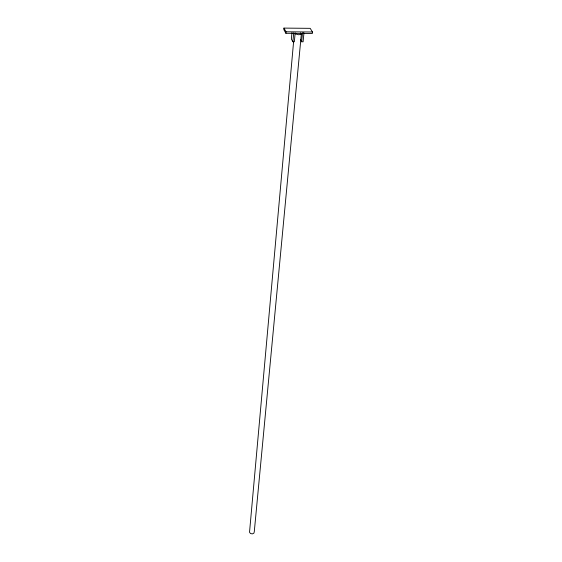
<?xml version="1.0" encoding="UTF-8"?>
<svg xmlns="http://www.w3.org/2000/svg" width="562" height="562" viewBox="0 0 562 562"><rect width="100%" height="100%" fill="white"/><g stroke="black" fill="none" stroke-linecap="round" stroke-linejoin="round"><path stroke-width="0.84" d="M283.943 28.1L283.824 29.589L285.889 33.291L312.324 33.502L312.472 32.006L310.182 28.339L283.943 28.1L286.016 31.788L285.889 33.291M291.952 32.603L291.383 39.059L292.893 41.736L294.355 41.743L295.162 32.835M292.893 41.736L293.694 32.821M293.638 41.307L249.528 532.256L250.504 533.514L252.31 533.9L253.869 533.183L254.27 531.793L301.394 33.502L300.354 32.898M301.646 41.792L302.497 32.891L303.958 32.905L303.101 41.799L301.646 41.792L300.473 39.783M301.394 33.502L300.902 34.401L298.626 34.76L294.86 33.755M286.016 31.788L312.472 32.006"/></g></svg>
